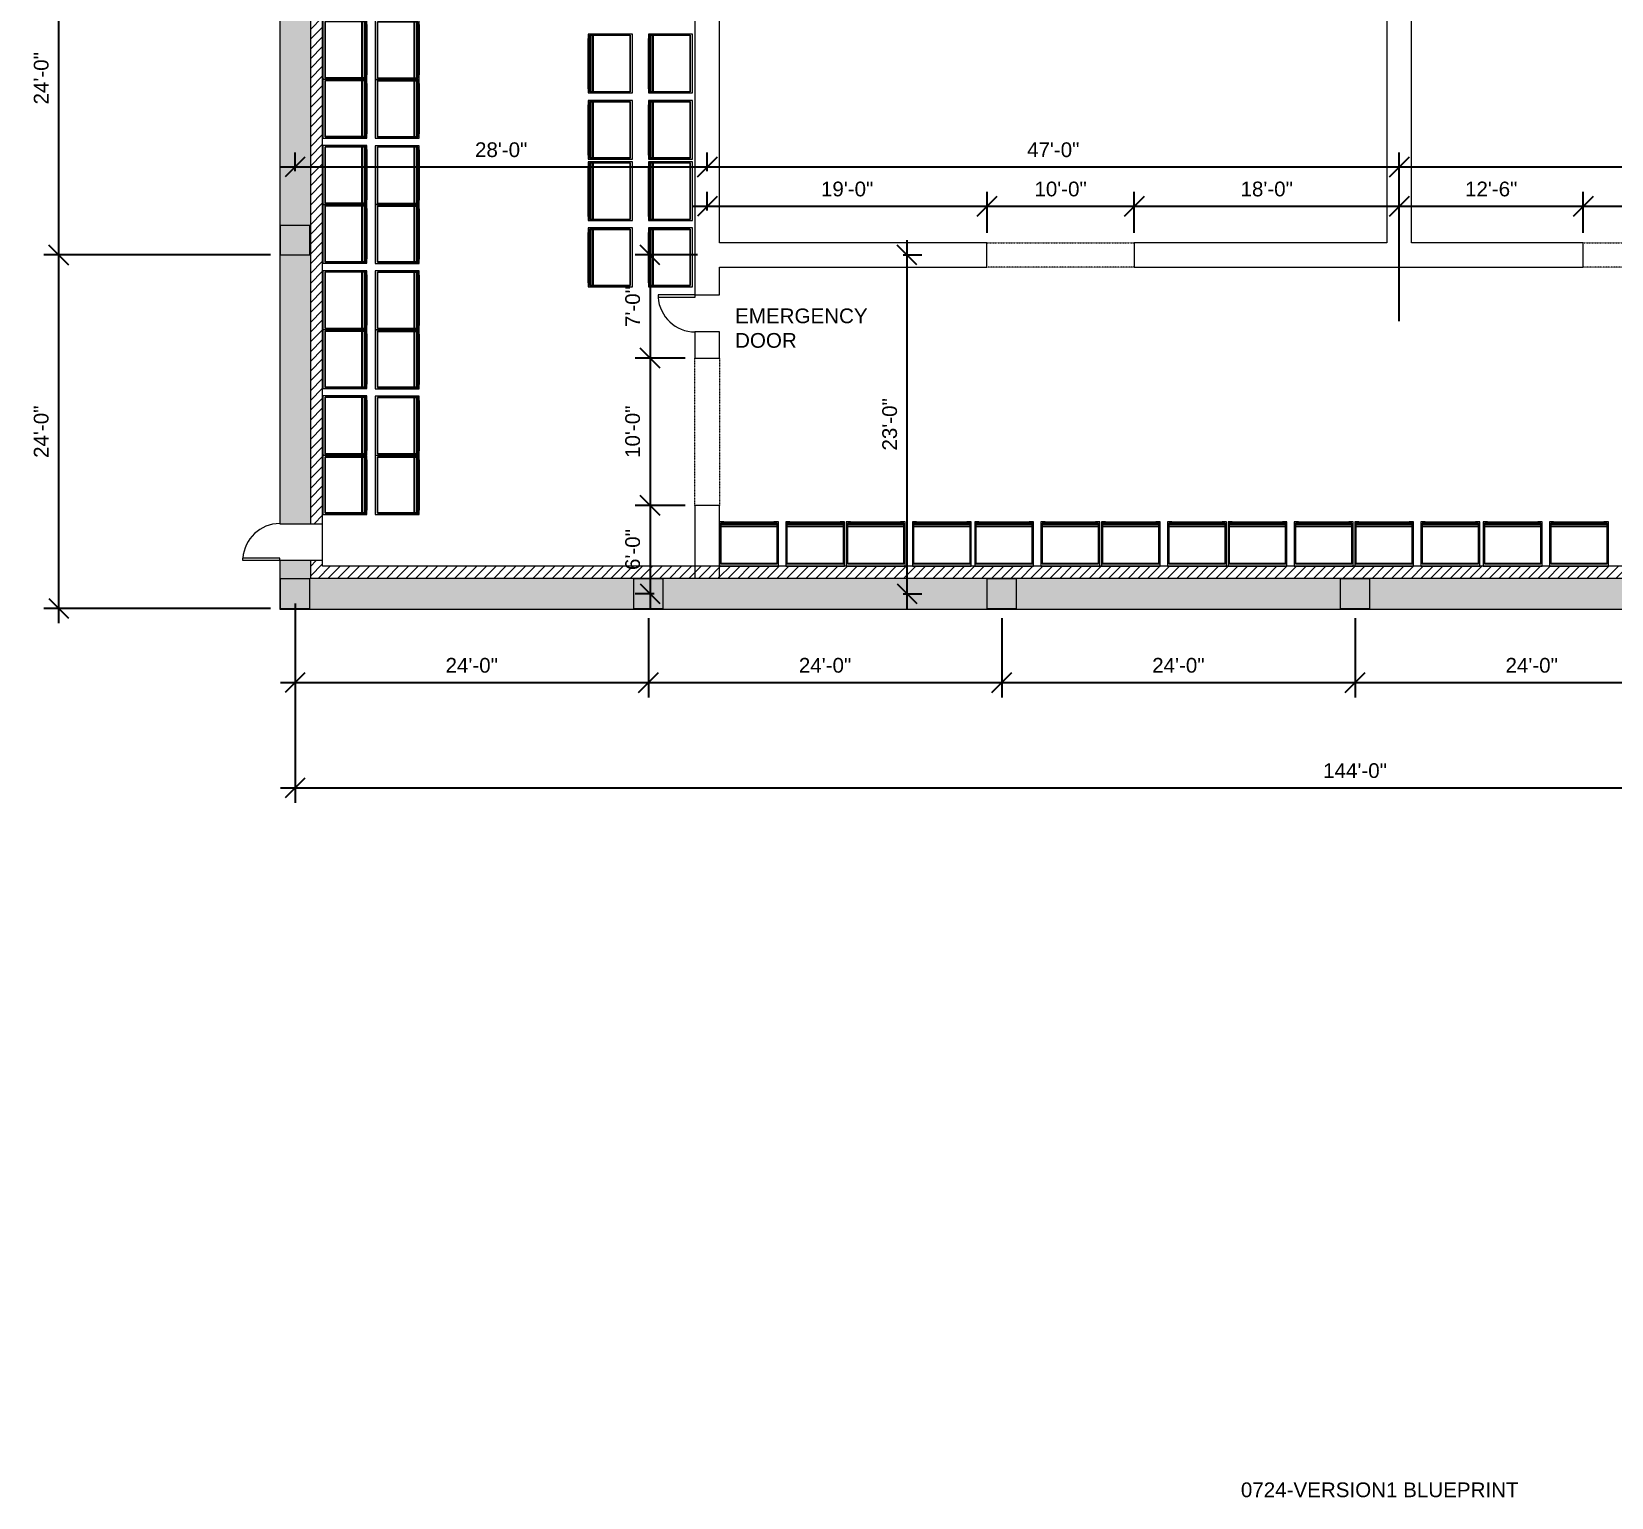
# Model space of a CAD drawing. Header units: inches. Extents: x 1913 to 24953, y -2945 to 1064.
# Drawn here: x 17909 to 19197, y -2422 to -1228 of the extents above; entities that cross this region are included whole.
import ezdxf

# ---------------------------------------------------------------- set-up
doc = ezdxf.new("R2010")
doc.units = ezdxf.units.IN
doc.header["$MEASUREMENT"] = 0
doc.linetypes.add('Hidden 1_8_', pattern=[0.1875, 0.125, -0.0625])
for name, color, linetype, lineweight in [('A-ANNO-DIMS', 211, 'Continuous', 9), ('A-COLS', 52, 'Continuous', 9), ('A-DETL-HDLN', 90, 'Hidden 1_8_', 9), ('A-DOOR', 31, 'Continuous', 13), ('A-GENM', 13, 'Continuous', 9), ('A-WALL', 113, 'Continuous', 13), ('A-WALL-PATT', 111, 'Continuous', 50), ('G-ANNO-TEXT', 231, 'Continuous', 9)]:
    doc.layers.add(name, color=color, linetype=linetype, lineweight=lineweight)
doc.styles.add('Arial', font='arial.ttf', dxfattribs={"height": 12})
doc.dimstyles.new('Linear_-_3_32__Arial', dxfattribs={"dimscale": 12, "dimtxt": 12.243113, "dimasz": 1.333333, "dimexe": 1, "dimexo": 0.666667, "dimgap": 0.666667, "dimtad": 1, "dimdec": 5, "dimrnd": 0.03125, "dimzin": 1, "dimdsep": 46, "dimlunit": 4, "dimtxsty": 'Arial', "dimblk1": 'OBLIQUE', "dimblk2": 'OBLIQUE', "dimsah": 1, "dimcen": 0.09, "dimdle": 1, "dimazin": 0, "dimtfac": 1, "dimtdec": 4, "dimtix": 1, "dimtmove": 0, "dimatfit": 3, "dimfxl": 1, "dimtvp": 1, "dimtfill": 1, "dimfrac": 2, "dimtolj": 1, "dimtzin": 0, "dimarcsym": 2})
pattern_1 = [(50, (18984.365, 244.067), (36.72335, -3.213), [3.84, -42.24]), (355, (18984.365, 244.067), (-7.1044, 38.51274), [3.072, -33.792]), (100.451, (18987.425, 243.8), (29.62024, 35.29956), [3.263, -35.898]), (46.184, (18984.365, 254.307), (54.6425, -8.4752), [5.76, -63.36]), (96.636, (18988.92, 253.6), (47.854, 49.8752), [4.895, -53.848]), (351.184, (18984.365, 254.307), (47.8553, 49.8749), [4.608, -50.688]), (21, (18989.485, 251.747), (30.56126, -20.614), [3.84, -42.24]), (326, (18989.485, 251.747), (12.4577, 37.1283), [3.072, -33.792]), (71.451, (18992.03, 250.03), (43.02, 16.5135), [3.263, -35.898]), (37.5, (18984.365, 244.067), (0.6228, 17.04428), [1.69, -31.693, 1.69, -32.614, -33.92]), (37.5, (18984.365, 244.067), (0.6228, 17.04428), [-67.686, 1.69, -32.23]), (7.5, (18984.365, 244.067), (13.4694, 20.19387), [1.69, -17.869, 1.69, -30.925, -12.928]), (7.5, (18984.365, 244.067), (13.4694, 20.19387), [-52.173, 1.69, -11.238]), (327.5, (18972.947, 244.067), (27.33168, -1.15522), [1.69, -11.11, 1.69, -38.246, -52.992]), (327.5, (18972.947, 244.067), (27.33168, -1.15522), [-52.736, 1.69, -51.302]), (317.5, (18967.827, 244.067), (29.85903, 5.12498), [1.69, -14.95, 1.69, -24.832, -37.632]), (317.5, (18967.827, 244.067), (29.85903, 5.12498), [-43.162, 1.69, -35.942])]

# ---------------------------------------------------------------- blocks, each defined once
blk = doc.blocks.new('Food_cooler_17348 - Food_cooler_17348-476797-FloorPlan')
at = {"layer": 'A-GENM', "lineweight": 20}
for p, q in [((-30, 18), (-78, 18)), ((-78, 18), (-78, -18)), ((-77, -17), (-77, 16.1)), ((-77, 16.1), (-31, 16.1)), ((-31, 16.1), (-31, -17)), ((-30, -18), (-30, 18)), ((24, 18), (-24, 18)), ((-24, 18), (-24, -18)), ((23, 16.1), (-23, 16.1)), ((-23, 16.1), (-23, -17)), ((-23, -17), (-23, 16.1)), ((-23, 16.1), (23, 16.1)), ((-22.7, -17), (-22.7, 15.8)), ((-22.7, 15.8), (22.8, 15.8)), ((22.8, 15.8), (22.8, -17)), ((23, -17), (23, 16.1)), ((23, 16.1), (23, -17)), ((24, -18), (24, 18)), ((-78, -18), (-74.4, -18)), ((-74.4, -17), (-77, -17)), ((-74.4, -18), (-74.4, -17)), ((-31, -17), (-33.4, -17)), ((-33.4, -17), (-33.4, -18)), ((-33.4, -18), (-30, -18)), ((-24, -18), (-20.4, -18)), ((-23, -17), (-22.7, -17)), ((-20.4, -17), (-23, -17)), ((-20.4, -18), (-20.4, -17)), ((23, -17), (20.6, -17)), ((20.6, -17), (20.6, -18)), ((20.6, -18), (24, -18)), ((22.8, -17), (23, -17))]:
    blk.add_line(p, q, dxfattribs=at)
at = {"layer": 'A-GENM'}
for p, q in [((-78, 18), (-78, 18)), ((-30, 18), (-78, 18)), ((-78, 18), (-78, -16)), ((-78, 18), (-78, 18)), ((-77, -17), (-77, 16.1)), ((-77, 16.1), (-77, 16.1)), ((-77, 16.1), (-31, 16.1)), ((-31, 16.1), (-77, 16.1)), ((-77, 16.1), (-77, -17)), ((-77, 16.1), (-77, 16.1)), ((-77, -14), (-77, 15.8)), ((-77, 15.8), (-77, 15.8)), ((-77, 15.8), (-31, 15.8)), ((-31, 16.1), (-31, 16.1)), ((-31, 16.1), (-31, -17)), ((-31, -17), (-31, 16.1)), ((-31, 16.1), (-31, 16.1)), ((-31, 15.8), (-31, 15.8)), ((-31, 15.8), (-31, -14)), ((-30, 18), (-30, 18)), ((-30, -16), (-30, 18)), ((-30, 18), (-30, 18)), ((-24, 18), (-24, 18)), ((24, 18), (-24, 18)), ((-24, 18), (-24, -16)), ((-24, 18), (-24, 18)), ((-23, 16.1), (-23, 16.1)), ((-23, -17), (-23, 16.1)), ((-23, 16.1), (-23, 16.1)), ((-23, 16.1), (23, 16.1)), ((23, 16.1), (-23, 16.1)), ((-23, 16.1), (-23, -17)), ((-23, 16.1), (-23, 16.1)), ((-23, -14), (-23, 15.8)), ((-23, 15.8), (-23, 15.8)), ((-23, 15.8), (23, 15.8)), ((-22.7, 15.8), (-22.7, 15.8)), ((22.8, 15.8), (22.8, 15.8)), ((23, 16.1), (23, 16.1)), ((23, 16.1), (23, 16.1)), ((23, 16.1), (23, -17)), ((23, -17), (23, 16.1)), ((23, 16.1), (23, 16.1)), ((23, 15.8), (23, 15.8)), ((23, 15.8), (23, -14)), ((24, 18), (24, 18)), ((24, -16), (24, 18)), ((24, 18), (24, 18)), ((-78, -16), (-30, -16)), ((-78, -16), (-78, -16)), ((-78, -18), (-78, -18)), ((-77, -14.5), (-77, -14)), ((-77, -14), (-77, -14)), ((-77, -14), (-31, -14)), ((-77, -14), (-31, -14)), ((-77, -14.5), (-77, -14.5)), ((-77, -14.5), (-77, -14.5)), ((-77, -14.5), (-31, -14.5)), ((-77, -14.5), (-31, -14.5)), ((-77, -17), (-77, -17)), ((-31, -17), (-77, -17)), ((-77, -17), (-31, -17)), ((-77, -17), (-77, -17)), ((-74.4, -17), (-74.4, -18)), ((-74.4, -17), (-74.4, -17)), ((-74.4, -17), (-33.4, -17)), ((-33.4, -18), (-74.4, -18)), ((-74.4, -18), (-74.4, -18)), ((-33.4, -18), (-33.4, -17)), ((-33.4, -17), (-33.4, -17)), ((-33.4, -18), (-33.4, -18)), ((-31, -14), (-31, -14)), ((-31, -14), (-31, -14.5)), ((-31, -14.5), (-31, -14.5)), ((-31, -14.5), (-31, -14.5)), ((-31, -17), (-31, -17)), ((-31, -17), (-31, -17)), ((-30, -16), (-30, -16)), ((-30, -18), (-30, -18)), ((-24, -16), (24, -16)), ((-24, -16), (-24, -16)), ((-24, -18), (-24, -18)), ((-23, -14.5), (-23, -14)), ((-23, -14), (-23, -14)), ((-23, -14), (23, -14)), ((-23, -14), (23, -14)), ((-23, -14.5), (-23, -14.5)), ((-23, -14.5), (-23, -14.5)), ((-23, -14.5), (23, -14.5)), ((-23, -14.5), (23, -14.5)), ((-23, -17), (-23, -17)), ((-23, -17), (-23, -17)), ((23, -17), (-23, -17)), ((-23, -17), (23, -17)), ((-23, -17), (-23, -17)), ((-22.7, -17), (-22.7, -17)), ((-20.4, -17), (-20.4, -18)), ((-20.4, -17), (-20.4, -17)), ((-20.4, -17), (20.6, -17)), ((20.6, -18), (-20.4, -18)), ((-20.4, -18), (-20.4, -18)), ((20.6, -18), (20.6, -17)), ((20.6, -17), (20.6, -17)), ((20.6, -18), (20.6, -18)), ((22.8, -17), (22.8, -17)), ((23, -14), (23, -14)), ((23, -14), (23, -14.5)), ((23, -14.5), (23, -14.5)), ((23, -14.5), (23, -14.5)), ((23, -17), (23, -17)), ((23, -17), (23, -17)), ((23, -17), (23, -17)), ((24, -16), (24, -16)), ((24, -18), (24, -18))]:
    blk.add_line(p, q, dxfattribs=at)
blk = doc.blocks.new('Single-Flush - 30_ x 80_-478128-FloorPlan')
at = {"layer": 'A-DOOR', "lineweight": 20}
for p, q in [((13, 10), (13, 40)), ((15, 40), (13, 40)), ((15, 10), (15, 40)), ((15, 10), (13, 10))]:
    blk.add_line(p, q, dxfattribs=at)
at = {"layer": 'A-DOOR', "lineweight": 9}
blk.add_arc((15, 10), 30.1, 93.8141, 180, dxfattribs=at)
blk = doc.blocks.new('Single-Flush - 30_ x 80_-478158-FloorPlan')
at = {"layer": 'A-DOOR', "lineweight": 20}
for p, q in [((13, -12.5), (13, -42.5)), ((15, -12.5), (13, -12.5)), ((15, -12.5), (15, -42.5)), ((15, -42.5), (13, -42.5))]:
    blk.add_line(p, q, dxfattribs=at)
at = {"layer": 'A-DOOR', "lineweight": 9}
blk.add_arc((15, -12.5), 30.1, 180, 266.1859, dxfattribs=at)
blk = doc.blocks.new('Food_cooler_17348_0001 - Food_cooler_17348_0001-489445-FloorPlan')
at = {"layer": 'A-GENM', "lineweight": 20}
for p, q in [((24, 18), (-24, 18)), ((-24, 18), (-24, -18)), ((23, 16.1), (-23, 16.1)), ((-23, 16.1), (-23, -17)), ((-23, -17), (-23, 16.1)), ((-23, 16.1), (23, 16.1)), ((-22.7, -17), (-22.7, 15.8)), ((-22.7, 15.8), (22.8, 15.8)), ((22.8, 15.8), (22.8, -17)), ((23, -17), (23, 16.1)), ((23, 16.1), (23, -17)), ((24, -18), (24, 18)), ((-24, -18), (-20.4, -18)), ((-23, -17), (-22.7, -17)), ((-20.4, -17), (-23, -17)), ((-20.4, -18), (-20.4, -17)), ((23, -17), (20.6, -17)), ((20.6, -17), (20.6, -18)), ((20.6, -18), (24, -18)), ((22.8, -17), (23, -17))]:
    blk.add_line(p, q, dxfattribs=at)
at = {"layer": 'A-GENM'}
for p, q in [((-24, 18), (-24, 18)), ((24, 18), (-24, 18)), ((-24, 18), (-24, -16)), ((-24, 18), (-24, 18)), ((-23, 16.1), (-23, 16.1)), ((-23, -17), (-23, 16.1)), ((-23, 16.1), (-23, 16.1)), ((-23, 16.1), (23, 16.1)), ((23, 16.1), (-23, 16.1)), ((-23, 16.1), (-23, -17)), ((-23, 16.1), (-23, 16.1)), ((-23, -14), (-23, 15.8)), ((-23, 15.8), (-23, 15.8)), ((-23, 15.8), (23, 15.8)), ((-22.7, 15.8), (-22.7, 15.8)), ((22.8, 15.8), (22.8, 15.8)), ((23, 16.1), (23, 16.1)), ((23, 16.1), (23, 16.1)), ((23, 16.1), (23, -17)), ((23, -17), (23, 16.1)), ((23, 16.1), (23, 16.1)), ((23, 15.8), (23, 15.8)), ((23, 15.8), (23, -14)), ((24, 18), (24, 18)), ((24, -16), (24, 18)), ((24, 18), (24, 18)), ((-24, -16), (24, -16)), ((-24, -16), (-24, -16)), ((-24, -18), (-24, -18)), ((-23, -14.5), (-23, -14)), ((-23, -14), (-23, -14)), ((-23, -14), (23, -14)), ((-23, -14), (23, -14)), ((-23, -14.5), (-23, -14.5)), ((-23, -14.5), (-23, -14.5)), ((-23, -14.5), (23, -14.5)), ((-23, -14.5), (23, -14.5)), ((-23, -17), (-23, -17)), ((-23, -17), (-23, -17)), ((23, -17), (-23, -17)), ((-23, -17), (23, -17)), ((-23, -17), (-23, -17)), ((-22.7, -17), (-22.7, -17)), ((-20.4, -17), (-20.4, -18)), ((-20.4, -17), (-20.4, -17)), ((-20.4, -17), (20.6, -17)), ((20.6, -18), (-20.4, -18)), ((-20.4, -18), (-20.4, -18)), ((20.6, -18), (20.6, -17)), ((20.6, -17), (20.6, -17)), ((20.6, -18), (20.6, -18)), ((22.8, -17), (22.8, -17)), ((23, -14), (23, -14)), ((23, -14), (23, -14.5)), ((23, -14.5), (23, -14.5)), ((23, -14.5), (23, -14.5)), ((23, -17), (23, -17)), ((23, -17), (23, -17)), ((23, -17), (23, -17)), ((24, -16), (24, -16)), ((24, -18), (24, -18))]:
    blk.add_line(p, q, dxfattribs=at)
blk = doc.blocks.new('_Oblique')
at = {"color": 0, "linetype": 'ByBlock', "lineweight": -2}
blk.add_line((-0.5, -0.5), (0.5, 0.5), dxfattribs=at)
blk = doc.blocks.new('*D434')
at = {"layer": 'A-ANNO-DIMS', "color": 0, "lineweight": -2, "transparency": 16777216}
for p, q in [((19444, -1290.5), (19444, -1350)), ((19024, -1463.5), (19024, -1326)), ((19456, -1338), (19012, -1338))]:
    blk.add_line(p, q, dxfattribs=at)
at = {"layer": 'Defpoints', "color": 0, "lineweight": 0, "transparency": 16777216}
for p in [(19444, -1282.5), (19024, -1338), (19024, -1471.5)]:
    blk.add_point(p, dxfattribs=at)
at = {"layer": 'A-ANNO-DIMS', "color": 0, "lineweight": -2, "transparency": 16777216, "xscale": 16, "yscale": 16, "zscale": 16, "rotation": 180}
blk.add_blockref('_Oblique', (19024, -1338), dxfattribs=at)
at = {"layer": 'A-ANNO-DIMS', "color": 0, "lineweight": -2, "transparency": 16777216, "xscale": 16, "yscale": 16, "zscale": 16}
blk.add_blockref('_Oblique', (19444, -1338), dxfattribs=at)
at = {"layer": 'A-ANNO-DIMS', "color": 0, "lineweight": 0, "transparency": 16777216, "insert": (19234, -1323.9), "char_height": 12, "width": 62.383, "attachment_point": 5, "style": 'Arial'}
blk.add_mtext('\\A1;35\'-0"', dxfattribs=at)
blk = doc.blocks.new('*D435')
at = {"layer": 'A-ANNO-DIMS', "color": 0, "lineweight": -2, "transparency": 16777216}
for p, q in [((18460, -1341.3), (18460, -1326)), ((19024, -1463.5), (19024, -1326)), ((19036, -1338), (18448, -1338))]:
    blk.add_line(p, q, dxfattribs=at)
at = {"layer": 'Defpoints', "color": 0, "lineweight": 0, "transparency": 16777216}
for p in [(18460, -1338), (18460, -1349.3), (19024, -1471.5)]:
    blk.add_point(p, dxfattribs=at)
at = {"layer": 'A-ANNO-DIMS', "color": 0, "lineweight": -2, "transparency": 16777216, "xscale": 16, "yscale": 16, "zscale": 16, "rotation": 180}
blk.add_blockref('_Oblique', (18460, -1338), dxfattribs=at)
at = {"layer": 'A-ANNO-DIMS', "color": 0, "lineweight": -2, "transparency": 16777216, "xscale": 16, "yscale": 16, "zscale": 16}
blk.add_blockref('_Oblique', (19024, -1338), dxfattribs=at)
at = {"layer": 'A-ANNO-DIMS', "color": 0, "lineweight": 0, "transparency": 16777216, "insert": (18742, -1323.9), "char_height": 12, "width": 62.383, "attachment_point": 5, "style": 'Arial'}
blk.add_mtext('\\A1;47\'-0"', dxfattribs=at)
blk = doc.blocks.new('*D436')
at = {"layer": 'A-ANNO-DIMS', "color": 0, "lineweight": -2, "transparency": 16777216}
for p, q in [((18124, -1341.3), (18124, -1326)), ((18460, -1341.3), (18460, -1326)), ((18472, -1338), (18112, -1338))]:
    blk.add_line(p, q, dxfattribs=at)
at = {"layer": 'Defpoints', "color": 0, "lineweight": 0, "transparency": 16777216}
for p in [(18124, -1338), (18124, -1349.3), (18460, -1349.3)]:
    blk.add_point(p, dxfattribs=at)
at = {"layer": 'A-ANNO-DIMS', "color": 0, "lineweight": -2, "transparency": 16777216, "xscale": 16, "yscale": 16, "zscale": 16, "rotation": 180}
blk.add_blockref('_Oblique', (18124, -1338), dxfattribs=at)
at = {"layer": 'A-ANNO-DIMS', "color": 0, "lineweight": -2, "transparency": 16777216, "xscale": 16, "yscale": 16, "zscale": 16}
blk.add_blockref('_Oblique', (18460, -1338), dxfattribs=at)
at = {"layer": 'A-ANNO-DIMS', "color": 0, "lineweight": 0, "transparency": 16777216, "insert": (18292, -1323.9), "char_height": 12, "width": 62.383, "attachment_point": 5, "style": 'Arial'}
blk.add_mtext('\\A1;28\'-0"', dxfattribs=at)
blk = doc.blocks.new('*D437')
at = {"layer": 'A-ANNO-DIMS', "color": 0, "lineweight": -2, "transparency": 16777216}
for p, q in [((19852, -1651), (19852, -1856)), ((18124, -1693.6), (18124, -1856)), ((19864, -1844), (18112, -1844))]:
    blk.add_line(p, q, dxfattribs=at)
at = {"layer": 'Defpoints', "color": 0, "lineweight": 0, "transparency": 16777216}
for p in [(19852, -1643), (18124, -1685.6), (18124, -1844)]:
    blk.add_point(p, dxfattribs=at)
at = {"layer": 'A-ANNO-DIMS', "color": 0, "lineweight": -2, "transparency": 16777216, "xscale": 16, "yscale": 16, "zscale": 16, "rotation": 180}
blk.add_blockref('_Oblique', (18124, -1844), dxfattribs=at)
at = {"layer": 'A-ANNO-DIMS', "color": 0, "lineweight": -2, "transparency": 16777216, "xscale": 16, "yscale": 16, "zscale": 16}
blk.add_blockref('_Oblique', (19852, -1844), dxfattribs=at)
at = {"layer": 'A-ANNO-DIMS', "color": 0, "lineweight": 0, "transparency": 16777216, "insert": (18988, -1829.8), "char_height": 12, "width": 73.459, "attachment_point": 5, "style": 'Arial'}
blk.add_mtext('\\A1;144\'-0"', dxfattribs=at)
blk = doc.blocks.new('*D452')
at = {"layer": 'A-ANNO-DIMS', "color": 0, "lineweight": -2, "transparency": 16777216}
for p, q in [((19174, -1391.6), (19174, -1358)), ((19294, -1391.6), (19294, -1358)), ((19306, -1370), (19162, -1370))]:
    blk.add_line(p, q, dxfattribs=at)
at = {"layer": 'Defpoints', "color": 0, "lineweight": 0, "transparency": 16777216}
for p in [(19174, -1370), (19174, -1399.6), (19294, -1399.6)]:
    blk.add_point(p, dxfattribs=at)
at = {"layer": 'A-ANNO-DIMS', "color": 0, "lineweight": -2, "transparency": 16777216, "xscale": 16, "yscale": 16, "zscale": 16, "rotation": 180}
blk.add_blockref('_Oblique', (19174, -1370), dxfattribs=at)
at = {"layer": 'A-ANNO-DIMS', "color": 0, "lineweight": -2, "transparency": 16777216, "xscale": 16, "yscale": 16, "zscale": 16}
blk.add_blockref('_Oblique', (19294, -1370), dxfattribs=at)
at = {"layer": 'A-ANNO-DIMS', "color": 0, "lineweight": 0, "transparency": 16777216, "insert": (19234, -1355.9), "char_height": 12, "width": 62.383, "attachment_point": 5, "style": 'Arial'}
blk.add_mtext('\\A1;10\'-0"', dxfattribs=at)
blk = doc.blocks.new('*D453')
at = {"layer": 'A-ANNO-DIMS', "color": 0, "lineweight": -2, "transparency": 16777216}
for p, q in [((19024, -1373.3), (19024, -1358)), ((19174, -1391.6), (19174, -1358)), ((19186, -1370), (19012, -1370))]:
    blk.add_line(p, q, dxfattribs=at)
at = {"layer": 'Defpoints', "color": 0, "lineweight": 0, "transparency": 16777216}
for p in [(19024, -1370), (19024, -1381.3), (19174, -1399.6)]:
    blk.add_point(p, dxfattribs=at)
at = {"layer": 'A-ANNO-DIMS', "color": 0, "lineweight": -2, "transparency": 16777216, "xscale": 16, "yscale": 16, "zscale": 16, "rotation": 180}
blk.add_blockref('_Oblique', (19024, -1370), dxfattribs=at)
at = {"layer": 'A-ANNO-DIMS', "color": 0, "lineweight": -2, "transparency": 16777216, "xscale": 16, "yscale": 16, "zscale": 16}
blk.add_blockref('_Oblique', (19174, -1370), dxfattribs=at)
at = {"layer": 'A-ANNO-DIMS', "color": 0, "lineweight": 0, "transparency": 16777216, "insert": (19099, -1355.9), "char_height": 12, "width": 62.383, "attachment_point": 5, "style": 'Arial'}
blk.add_mtext('\\A1;12\'-6"', dxfattribs=at)
blk = doc.blocks.new('*D454')
at = {"layer": 'A-ANNO-DIMS', "color": 0, "lineweight": -2, "transparency": 16777216}
for p, q in [((18808, -1391.6), (18808, -1358)), ((19024, -1373.3), (19024, -1358)), ((19036, -1370), (18796, -1370))]:
    blk.add_line(p, q, dxfattribs=at)
at = {"layer": 'Defpoints', "color": 0, "lineweight": 0, "transparency": 16777216}
for p in [(18808, -1370), (19024, -1381.3), (18808, -1399.6)]:
    blk.add_point(p, dxfattribs=at)
at = {"layer": 'A-ANNO-DIMS', "color": 0, "lineweight": -2, "transparency": 16777216, "xscale": 16, "yscale": 16, "zscale": 16, "rotation": 180}
blk.add_blockref('_Oblique', (18808, -1370), dxfattribs=at)
at = {"layer": 'A-ANNO-DIMS', "color": 0, "lineweight": -2, "transparency": 16777216, "xscale": 16, "yscale": 16, "zscale": 16}
blk.add_blockref('_Oblique', (19024, -1370), dxfattribs=at)
at = {"layer": 'A-ANNO-DIMS', "color": 0, "lineweight": 0, "transparency": 16777216, "insert": (18916, -1355.9), "char_height": 12, "width": 62.383, "attachment_point": 5, "style": 'Arial'}
blk.add_mtext('\\A1;18\'-0"', dxfattribs=at)
blk = doc.blocks.new('*D455')
at = {"layer": 'A-ANNO-DIMS', "color": 0, "lineweight": -2, "transparency": 16777216}
for p, q in [((18688, -1391.6), (18688, -1358)), ((18808, -1391.6), (18808, -1358)), ((18820, -1370), (18676, -1370))]:
    blk.add_line(p, q, dxfattribs=at)
at = {"layer": 'Defpoints', "color": 0, "lineweight": 0, "transparency": 16777216}
for p in [(18688, -1370), (18688, -1399.6), (18808, -1399.6)]:
    blk.add_point(p, dxfattribs=at)
at = {"layer": 'A-ANNO-DIMS', "color": 0, "lineweight": -2, "transparency": 16777216, "xscale": 16, "yscale": 16, "zscale": 16, "rotation": 180}
blk.add_blockref('_Oblique', (18688, -1370), dxfattribs=at)
at = {"layer": 'A-ANNO-DIMS', "color": 0, "lineweight": -2, "transparency": 16777216, "xscale": 16, "yscale": 16, "zscale": 16}
blk.add_blockref('_Oblique', (18808, -1370), dxfattribs=at)
at = {"layer": 'A-ANNO-DIMS', "color": 0, "lineweight": 0, "transparency": 16777216, "insert": (18748, -1355.9), "char_height": 12, "width": 62.383, "attachment_point": 5, "style": 'Arial'}
blk.add_mtext('\\A1;10\'-0"', dxfattribs=at)
blk = doc.blocks.new('*D456')
at = {"layer": 'A-ANNO-DIMS', "color": 0, "lineweight": -2, "transparency": 16777216}
for p, q in [((18460, -1373.3), (18460, -1358)), ((18688, -1391.6), (18688, -1358)), ((18700, -1370), (18448, -1370))]:
    blk.add_line(p, q, dxfattribs=at)
at = {"layer": 'Defpoints', "color": 0, "lineweight": 0, "transparency": 16777216}
for p in [(18460, -1370), (18460, -1381.3), (18688, -1399.6)]:
    blk.add_point(p, dxfattribs=at)
at = {"layer": 'A-ANNO-DIMS', "color": 0, "lineweight": -2, "transparency": 16777216, "xscale": 16, "yscale": 16, "zscale": 16, "rotation": 180}
blk.add_blockref('_Oblique', (18460, -1370), dxfattribs=at)
at = {"layer": 'A-ANNO-DIMS', "color": 0, "lineweight": -2, "transparency": 16777216, "xscale": 16, "yscale": 16, "zscale": 16}
blk.add_blockref('_Oblique', (18688, -1370), dxfattribs=at)
at = {"layer": 'A-ANNO-DIMS', "color": 0, "lineweight": 0, "transparency": 16777216, "insert": (18574, -1355.9), "char_height": 12, "width": 62.383, "attachment_point": 5, "style": 'Arial'}
blk.add_mtext('\\A1;19\'-0"', dxfattribs=at)
blk = doc.blocks.new('*D463')
at = {"layer": 'A-ANNO-DIMS', "color": 0, "lineweight": -2, "transparency": 16777216}
for p, q in [((18988, -1705.6), (18988, -1770.1)), ((19276, -1705.6), (19276, -1770.1)), ((19288, -1758.1), (18976, -1758.1))]:
    blk.add_line(p, q, dxfattribs=at)
at = {"layer": 'Defpoints', "color": 0, "lineweight": 0, "transparency": 16777216}
for p in [(18988, -1697.6), (19276, -1697.6), (18988, -1758.1)]:
    blk.add_point(p, dxfattribs=at)
at = {"layer": 'A-ANNO-DIMS', "color": 0, "lineweight": -2, "transparency": 16777216, "xscale": 16, "yscale": 16, "zscale": 16, "rotation": 180}
blk.add_blockref('_Oblique', (18988, -1758.1), dxfattribs=at)
at = {"layer": 'A-ANNO-DIMS', "color": 0, "lineweight": -2, "transparency": 16777216, "xscale": 16, "yscale": 16, "zscale": 16}
blk.add_blockref('_Oblique', (19276, -1758.1), dxfattribs=at)
at = {"layer": 'A-ANNO-DIMS', "color": 0, "lineweight": 0, "transparency": 16777216, "insert": (19132, -1744), "char_height": 12, "width": 62.383, "attachment_point": 5, "style": 'Arial'}
blk.add_mtext('\\A1;24\'-0"', dxfattribs=at)
blk = doc.blocks.new('*D464')
at = {"layer": 'A-ANNO-DIMS', "color": 0, "lineweight": -2, "transparency": 16777216}
for p, q in [((18700, -1705.6), (18700, -1770.1)), ((18988, -1705.6), (18988, -1770.1)), ((19000, -1758.1), (18688, -1758.1))]:
    blk.add_line(p, q, dxfattribs=at)
at = {"layer": 'Defpoints', "color": 0, "lineweight": 0, "transparency": 16777216}
for p in [(18700, -1697.6), (18988, -1697.6), (18700, -1758.1)]:
    blk.add_point(p, dxfattribs=at)
at = {"layer": 'A-ANNO-DIMS', "color": 0, "lineweight": -2, "transparency": 16777216, "xscale": 16, "yscale": 16, "zscale": 16, "rotation": 180}
blk.add_blockref('_Oblique', (18700, -1758.1), dxfattribs=at)
at = {"layer": 'A-ANNO-DIMS', "color": 0, "lineweight": -2, "transparency": 16777216, "xscale": 16, "yscale": 16, "zscale": 16}
blk.add_blockref('_Oblique', (18988, -1758.1), dxfattribs=at)
at = {"layer": 'A-ANNO-DIMS', "color": 0, "lineweight": 0, "transparency": 16777216, "insert": (18844, -1744), "char_height": 12, "width": 62.383, "attachment_point": 5, "style": 'Arial'}
blk.add_mtext('\\A1;24\'-0"', dxfattribs=at)
blk = doc.blocks.new('*D465')
at = {"layer": 'A-ANNO-DIMS', "color": 0, "lineweight": -2, "transparency": 16777216}
for p, q in [((18412, -1705.6), (18412, -1770.1)), ((18700, -1705.6), (18700, -1770.1)), ((18712, -1758.1), (18400, -1758.1))]:
    blk.add_line(p, q, dxfattribs=at)
at = {"layer": 'Defpoints', "color": 0, "lineweight": 0, "transparency": 16777216}
for p in [(18412, -1697.6), (18700, -1697.6), (18412, -1758.1)]:
    blk.add_point(p, dxfattribs=at)
at = {"layer": 'A-ANNO-DIMS', "color": 0, "lineweight": -2, "transparency": 16777216, "xscale": 16, "yscale": 16, "zscale": 16, "rotation": 180}
blk.add_blockref('_Oblique', (18412, -1758.1), dxfattribs=at)
at = {"layer": 'A-ANNO-DIMS', "color": 0, "lineweight": -2, "transparency": 16777216, "xscale": 16, "yscale": 16, "zscale": 16}
blk.add_blockref('_Oblique', (18700, -1758.1), dxfattribs=at)
at = {"layer": 'A-ANNO-DIMS', "color": 0, "lineweight": 0, "transparency": 16777216, "insert": (18556, -1744), "char_height": 12, "width": 62.383, "attachment_point": 5, "style": 'Arial'}
blk.add_mtext('\\A1;24\'-0"', dxfattribs=at)
blk = doc.blocks.new('*D466')
at = {"layer": 'A-ANNO-DIMS', "color": 0, "lineweight": -2, "transparency": 16777216}
for p, q in [((18124, -1705.6), (18124, -1770.1)), ((18412, -1705.6), (18412, -1770.1)), ((18424, -1758.1), (18112, -1758.1))]:
    blk.add_line(p, q, dxfattribs=at)
at = {"layer": 'Defpoints', "color": 0, "lineweight": 0, "transparency": 16777216}
for p in [(18124, -1697.6), (18412, -1697.6), (18124, -1758.1)]:
    blk.add_point(p, dxfattribs=at)
at = {"layer": 'A-ANNO-DIMS', "color": 0, "lineweight": -2, "transparency": 16777216, "xscale": 16, "yscale": 16, "zscale": 16, "rotation": 180}
blk.add_blockref('_Oblique', (18124, -1758.1), dxfattribs=at)
at = {"layer": 'A-ANNO-DIMS', "color": 0, "lineweight": -2, "transparency": 16777216, "xscale": 16, "yscale": 16, "zscale": 16}
blk.add_blockref('_Oblique', (18412, -1758.1), dxfattribs=at)
at = {"layer": 'A-ANNO-DIMS', "color": 0, "lineweight": 0, "transparency": 16777216, "insert": (18268, -1744), "char_height": 12, "width": 62.383, "attachment_point": 5, "style": 'Arial'}
blk.add_mtext('\\A1;24\'-0"', dxfattribs=at)
blk = doc.blocks.new('*D477')
at = {"layer": 'A-ANNO-DIMS', "color": 0, "lineweight": -2, "transparency": 16777216}
for p, q in [((17931.2, -1109.6), (17931.2, -1421.6)), ((18104, -1121.6), (17919.2, -1121.6)), ((18104, -1409.6), (17919.2, -1409.6))]:
    blk.add_line(p, q, dxfattribs=at)
at = {"layer": 'Defpoints', "color": 0, "lineweight": 0, "transparency": 16777216}
for p in [(18112, -1121.6), (17931.2, -1409.6), (18112, -1409.6)]:
    blk.add_point(p, dxfattribs=at)
at = {"layer": 'A-ANNO-DIMS', "color": 0, "lineweight": -2, "transparency": 16777216, "xscale": 16, "yscale": 16, "zscale": 16}
for p, rotation in [((17931.2, -1121.6), 90), ((17931.2, -1409.6), 270)]:
    blk.add_blockref('_Oblique', p, dxfattribs=dict(at, rotation=rotation))
at = {"layer": 'A-ANNO-DIMS', "color": 0, "lineweight": 0, "transparency": 16777216, "insert": (17917.1, -1265.6), "char_height": 12, "width": 62.383, "attachment_point": 5, "rotation": 90, "style": 'Arial'}
blk.add_mtext('\\A1;24\'-0"', dxfattribs=at)
blk = doc.blocks.new('*D478')
at = {"layer": 'A-ANNO-DIMS', "color": 0, "lineweight": -2, "transparency": 16777216}
for p, q in [((17931.2, -1397.6), (17931.2, -1709.6)), ((18104, -1409.6), (17919.2, -1409.6)), ((18104, -1697.6), (17919.2, -1697.6))]:
    blk.add_line(p, q, dxfattribs=at)
at = {"layer": 'Defpoints', "color": 0, "lineweight": 0, "transparency": 16777216}
for p in [(18112, -1409.6), (17931.2, -1697.6), (18112, -1697.6)]:
    blk.add_point(p, dxfattribs=at)
at = {"layer": 'A-ANNO-DIMS', "color": 0, "lineweight": -2, "transparency": 16777216, "xscale": 16, "yscale": 16, "zscale": 16}
for p, rotation in [((17931.2, -1409.6), 90), ((17931.2, -1697.6), 270)]:
    blk.add_blockref('_Oblique', p, dxfattribs=dict(at, rotation=rotation))
at = {"layer": 'A-ANNO-DIMS', "color": 0, "lineweight": 0, "transparency": 16777216, "insert": (17917.1, -1553.6), "char_height": 12, "width": 62.383, "attachment_point": 5, "rotation": 90, "style": 'Arial'}
blk.add_mtext('\\A1;24\'-0"', dxfattribs=at)
blk = doc.blocks.new('*D479')
at = {"layer": 'A-ANNO-DIMS', "color": 0, "lineweight": -2, "transparency": 16777216}
for p, q in [((18622.9, -1697.6), (18622.9, -1397.6)), ((18619.6, -1409.6), (18634.9, -1409.6)), ((18619.6, -1685.6), (18634.9, -1685.6))]:
    blk.add_line(p, q, dxfattribs=at)
at = {"layer": 'Defpoints', "color": 0, "lineweight": 0, "transparency": 16777216}
for p in [(18611.6, -1409.6), (18622.9, -1409.6), (18611.6, -1685.6)]:
    blk.add_point(p, dxfattribs=at)
at = {"layer": 'A-ANNO-DIMS', "color": 0, "lineweight": -2, "transparency": 16777216, "xscale": 16, "yscale": 16, "zscale": 16}
for p, rotation in [((18622.9, -1409.6), 90), ((18622.9, -1685.6), 270)]:
    blk.add_blockref('_Oblique', p, dxfattribs=dict(at, rotation=rotation))
at = {"layer": 'A-ANNO-DIMS', "color": 0, "lineweight": 0, "transparency": 16777216, "insert": (18608.7, -1547.6), "char_height": 12, "width": 62.383, "attachment_point": 5, "rotation": 90, "style": 'Arial'}
blk.add_mtext('\\A1;23\'-0"', dxfattribs=at)
blk = doc.blocks.new('*D430')
at = {"layer": 'A-ANNO-DIMS', "color": 0, "lineweight": -2, "transparency": 16777216}
for p, q in [((18413.3, -1397.6), (18413.3, -1505.6)), ((18452, -1409.6), (18401.3, -1409.6)), ((18442, -1493.6), (18401.3, -1493.6))]:
    blk.add_line(p, q, dxfattribs=at)
at = {"layer": 'Defpoints', "color": 0, "lineweight": 0, "transparency": 16777216}
for p in [(18460, -1409.6), (18413.3, -1493.6), (18450, -1493.6)]:
    blk.add_point(p, dxfattribs=at)
at = {"layer": 'A-ANNO-DIMS', "color": 0, "lineweight": -2, "transparency": 16777216, "xscale": 16, "yscale": 16, "zscale": 16}
for p, rotation in [((18413.3, -1409.6), 90), ((18413.3, -1493.6), 270)]:
    blk.add_blockref('_Oblique', p, dxfattribs=dict(at, rotation=rotation))
at = {"layer": 'A-ANNO-DIMS', "color": 0, "lineweight": 0, "transparency": 16777216, "insert": (18399.2, -1451.6), "char_height": 12, "width": 51.308, "attachment_point": 5, "rotation": 90, "style": 'Arial'}
blk.add_mtext('\\A1;7\'-0"', dxfattribs=at)
blk = doc.blocks.new('*D431')
at = {"layer": 'A-ANNO-DIMS', "color": 0, "lineweight": -2, "transparency": 16777216}
for p, q in [((18442, -1493.6), (18401.3, -1493.6)), ((18413.3, -1481.6), (18413.3, -1625.6)), ((18442, -1613.6), (18401.3, -1613.6))]:
    blk.add_line(p, q, dxfattribs=at)
at = {"layer": 'Defpoints', "color": 0, "lineweight": 0, "transparency": 16777216}
for p in [(18450, -1493.6), (18413.3, -1613.6), (18450, -1613.6)]:
    blk.add_point(p, dxfattribs=at)
at = {"layer": 'A-ANNO-DIMS', "color": 0, "lineweight": -2, "transparency": 16777216, "xscale": 16, "yscale": 16, "zscale": 16}
for p, rotation in [((18413.3, -1493.6), 90), ((18413.3, -1613.6), 270)]:
    blk.add_blockref('_Oblique', p, dxfattribs=dict(at, rotation=rotation))
at = {"layer": 'A-ANNO-DIMS', "color": 0, "lineweight": 0, "transparency": 16777216, "insert": (18399.2, -1553.6), "char_height": 12, "width": 51.308, "attachment_point": 5, "rotation": 90, "style": 'Arial'}
blk.add_mtext('\\A1;10\'-0"', dxfattribs=at)
blk = doc.blocks.new('*D432')
at = {"layer": 'A-ANNO-DIMS', "color": 0, "lineweight": -2, "transparency": 16777216}
for p, q in [((18413.3, -1601.6), (18413.3, -1697.6)), ((18442, -1613.6), (18401.3, -1613.6)), ((18416.7, -1685.6), (18401.3, -1685.6))]:
    blk.add_line(p, q, dxfattribs=at)
at = {"layer": 'Defpoints', "color": 0, "lineweight": 0, "transparency": 16777216}
for p in [(18450, -1613.6), (18413.3, -1685.6), (18424.7, -1685.6)]:
    blk.add_point(p, dxfattribs=at)
at = {"layer": 'A-ANNO-DIMS', "color": 0, "lineweight": -2, "transparency": 16777216, "xscale": 16, "yscale": 16, "zscale": 16}
for p, rotation in [((18413.3, -1613.6), 90), ((18413.3, -1685.6), 270)]:
    blk.add_blockref('_Oblique', p, dxfattribs=dict(at, rotation=rotation))
at = {"layer": 'A-ANNO-DIMS', "color": 0, "lineweight": 0, "transparency": 16777216, "insert": (18399.2, -1649.6), "char_height": 12, "width": 62.383, "attachment_point": 5, "rotation": 90, "style": 'Arial'}
blk.add_mtext('\\A1;6\'-0"', dxfattribs=at)

msp = doc.modelspace()

# ---------------------------------------------------------------- hatches: boundary and pattern name
at = {"lineweight": 0, "ltscale": 0.5}
h = msp.add_hatch(dxfattribs=at)
h.set_pattern_fill('ANSI31', color=256, scale=45)
h.paths.add_polyline_path([(19014.966293, -146.091582), (19014.966293, 119.418663), (19004.966293, 119.418663), (19004.966293, -141.428506), (18918.136341, -214.287487), (18634.966293, -214.287487), (18634.966293, -119.581337), (18624.966293, -119.581337), (18624.966293, -224.287487), (18921.776043, -224.287487)])
h.paths.add_polyline_path([(18634.966293, 49.418663), (18610.966293, 49.418663), (18610.966293, 39.418663), (18624.966293, 39.418663), (18624.966293, -35.581337), (18634.966293, -35.581337)])
h.paths.add_polyline_path([(18558.966293, 39.418663), (18574.899701, 39.418663), (18574.932997, 49.418663), (18548.966293, 49.418663), (18548.966293, -14.581337), (18558.966293, -14.581337)])
h.paths.add_polyline_path([(18558.966293, -50.581337), (18548.966293, -50.581337), (18548.966293, -83.581337), (18558.966293, -83.581337)])
h.paths.add_polyline_path([(18558.966293, -119.647929), (18548.966293, -119.614633), (18548.966293, -214.581337), (18469.966293, -214.581337), (18469.966293, -224.581337), (18558.966293, -224.581337)])
h.paths.add_polyline_path([(18469.966293, -214.581337), (18449.966293, -214.581337), (18449.966293, -224.581337), (18469.966293, -224.581337)])
h.paths.add_polyline_path([(18449.966293, -1663.081337), (18146.466293, -1663.081337), (18146.466293, -1658.581337), (18136.466293, -1658.581337), (18136.466293, -1673.081337), (18449.966293, -1673.081337)])
h.paths.add_polyline_path([(18469.966293, -1663.081337), (18449.966293, -1663.081337), (18449.966293, -1673.081337), (18469.966293, -1673.081337)])
h.paths.add_polyline_path([(19839.466293, -1419.581337), (19829.466293, -1419.581337), (19829.466293, -1481.581435), (19839.466293, -1481.581435)])
h.paths.add_polyline_path([(19839.466293, -1399.581337), (19829.466293, -1399.581337), (19829.466293, -1419.581337), (19839.466293, -1419.581337)])
h.paths.add_polyline_path([(19839.466293, -1241.581337), (19829.466293, -1241.581337), (19829.466293, -1399.581337), (19839.466293, -1399.581337)])
h.paths.add_polyline_path([(19839.466293, -167.581337), (19829.466293, -167.581337), (19829.466293, -211.581337), (19839.466293, -211.581337)])
h.paths.add_polyline_path([(19839.466293, -211.581337), (19829.466293, -211.581337), (19829.466293, -231.581337), (19839.466293, -231.581337)])
h.paths.add_polyline_path([(19839.466293, -231.581337), (19829.466293, -231.581337), (19829.466293, -312.581337), (19839.466293, -312.581337)])
h.paths.add_polyline_path([(19839.466293, -312.581337), (19829.466293, -312.581337), (19829.466293, -322.581337), (19839.466293, -322.581337)])
h.paths.add_polyline_path([(19839.466293, -322.581337), (19829.466293, -322.581337), (19829.466293, -427.581337), (19839.466293, -427.581337)])
h.paths.add_polyline_path([(19839.466293, -427.581337), (19829.466293, -427.581337), (19829.466293, -447.581337), (19839.466293, -447.581337)])
h.paths.add_polyline_path([(19750.427362, -296.010857), (19836.402805, -296.010857), (19836.402805, -279.525182), (19750.427362, -279.525182)], flags=9)
h = msp.add_hatch(dxfattribs=at)
h.set_pattern_fill('ANSI31', color=256, scale=45)
h.paths.add_polyline_path([(18146.466293, -214.581337), (18136.466293, -214.581337), (18136.466293, -1628.581337), (18146.466293, -1628.581337)])
h.paths.add_polyline_path([(18449.966293, -214.581337), (18146.466293, -214.581337), (18146.466293, -224.581337), (18449.966293, -224.581337)])
h = msp.add_hatch(dxfattribs=at)
h.set_pattern_fill('ANSI31', color=256, scale=45)
h.paths.add_polyline_path([(19829.363279, -1663.081337), (18469.966293, -1663.081337), (18469.966293, -1673.081337), (19829.363279, -1673.081337)])
at = {"layer": 'A-WALL-PATT', "lineweight": 0}
h = msp.add_hatch(dxfattribs=at)
h.set_pattern_fill('FP_1', color=256, style=0, pattern_type=2)
h.set_pattern_definition(pattern_1)
h.paths.add_polyline_path([(18136.466293, -1628.581337), (18111.466293, -1628.581337), (18111.466293, 630.918663), (18136.466293, 630.918663), (18136.466293, 605.918663), (18136.466293, 491.418663), (18136.466293, 481.418663), (18136.466293, 347.418663), (18136.466293, 337.418663), (18136.466293, 59.418663), (18136.466293, 49.418663), (18136.466293, -72.581337), (18136.466293, -82.581337), (18136.466293, -204.581337), (18136.466293, -214.581337)], flags=0)
h.paths.add_polyline_path([(18136.466293, -1673.081337), (18111.466293, -1673.081337), (18111.466293, -1658.581337), (18136.466293, -1658.581337)], flags=0)
h = msp.add_hatch(dxfattribs=at)
h.set_pattern_fill('FP_1', color=256, style=0, pattern_type=2)
h.set_pattern_definition(pattern_1)
h.paths.add_polyline_path([(19864.466293, -1673.081337), (19864.466293, -1698.081337), (18111.466293, -1698.081337), (18111.466293, -1673.081337), (18136.466293, -1673.081337), (18449.966293, -1673.081337), (18469.966293, -1673.081337), (19839.466293, -1673.081337)], flags=0)

# ---------------------------------------------------------------- linework, layer by layer
at = {"layer": 'A-COLS', "lineweight": 0}
for p, q in [((18135.966293, -1385.581337), (18111.966293, -1385.581337)), ((18111.966293, -1385.581337), (18111.966293, -1409.581337)), ((18135.966293, -1409.581337), (18135.966293, -1385.581337)), ((18111.966293, -1409.581337), (18135.966293, -1409.581337)), ((18135.966293, -1673.581337), (18111.966293, -1673.581337)), ((18111.966293, -1673.581337), (18111.966293, -1697.581337)), ((18135.966293, -1697.581337), (18135.966293, -1673.581337)), ((18423.966293, -1673.581337), (18399.966293, -1673.581337)), ((18399.966293, -1673.581337), (18399.966293, -1697.581337)), ((18423.966293, -1697.581337), (18423.966293, -1673.581337)), ((18711.966293, -1673.581337), (18687.966293, -1673.581337)), ((18687.966293, -1673.581337), (18687.966293, -1697.581337)), ((18711.966293, -1697.581337), (18711.966293, -1673.581337)), ((18999.966293, -1673.581337), (18975.966293, -1673.581337)), ((18975.966293, -1673.581337), (18975.966293, -1697.581337)), ((18999.966293, -1697.581337), (18999.966293, -1673.581337)), ((18111.966293, -1697.581337), (18135.966293, -1697.581337)), ((18399.966293, -1697.581337), (18423.966293, -1697.581337)), ((18687.966293, -1697.581337), (18711.966293, -1697.581337)), ((18975.966293, -1697.581337), (18999.966293, -1697.581337))]:
    msp.add_line(p, q, dxfattribs=at)
at = {"layer": 'A-DETL-HDLN', "lineweight": 0}
for p, q in [((18687.966293, -1399.581337), (18807.966293, -1399.581337)), ((18687.966293, -1419.581337), (18687.966293, -1399.581337)), ((18807.966293, -1399.581337), (18807.966293, -1419.581337)), ((19173.966293, -1399.581337), (19293.966293, -1399.581337)), ((19173.966293, -1419.581337), (19173.966293, -1399.581337)), ((18807.966293, -1419.581337), (18687.966293, -1419.581337)), ((19293.966293, -1419.581337), (19173.966293, -1419.581337)), ((18449.966293, -1493.581337), (18469.966293, -1493.581337)), ((18449.966293, -1613.581337), (18449.966293, -1493.581337)), ((18469.966293, -1493.581337), (18469.966293, -1613.581337)), ((18469.966293, -1613.581337), (18449.966293, -1613.581337))]:
    msp.add_line(p, q, dxfattribs=at)
at = {"layer": 'A-WALL', "lineweight": 0}
for p, q in [((18111.466293, 630.918663), (18111.466293, -1628.581337)), ((18136.466293, -214.581337), (18136.466293, -1628.581337)), ((18146.466293, -1663.081337), (18146.466293, -224.581337)), ((18449.966293, -989.128438), (18449.966293, -1442.128438)), ((18469.966293, -1399.581337), (18469.966293, -989.128438)), ((19013.966293, -1013.581337), (19013.966293, -1399.581337)), ((19033.966293, -1399.581337), (19033.966293, -1013.581337)), ((18687.966293, -1399.581337), (18469.966293, -1399.581337)), ((18687.966293, -1419.581337), (18687.966293, -1399.581337)), ((19013.966293, -1399.581337), (18807.966293, -1399.581337)), ((18807.966293, -1399.581337), (18807.966293, -1419.581337)), ((19173.966293, -1399.581337), (19033.966293, -1399.581337)), ((19173.966293, -1419.581337), (19173.966293, -1399.581337)), ((18469.966293, -1419.581337), (18687.966293, -1419.581337)), ((18469.966293, -1442.128438), (18469.966293, -1419.581337)), ((18807.966293, -1419.581337), (19173.966293, -1419.581337)), ((18449.966293, -1442.128438), (18469.966293, -1442.128438)), ((18449.966293, -1472.128438), (18449.966293, -1493.581337)), ((18469.966293, -1472.128438), (18449.966293, -1472.128438)), ((18469.966293, -1493.581337), (18469.966293, -1472.128438)), ((18449.966293, -1493.581337), (18469.966293, -1493.581337)), ((18469.966293, -1613.581337), (18449.966293, -1613.581337)), ((18449.966293, -1613.581337), (18449.966293, -1673.081337)), ((18469.966293, -1673.081337), (18469.966293, -1613.581337)), ((18111.466293, -1628.581337), (18146.466293, -1628.581337)), ((18111.466293, -1658.581337), (18111.466293, -1698.081337)), ((18146.466293, -1658.581337), (18111.466293, -1658.581337)), ((18136.466293, -1658.581337), (18136.466293, -1673.081337)), ((19839.466293, -1673.081337), (18136.466293, -1673.081337)), ((19829.466293, -1663.081337), (18146.466293, -1663.081337)), ((18111.466293, -1698.081337), (20619.966293, -1698.081337))]:
    msp.add_line(p, q, dxfattribs=at)

# ---------------------------------------------------------------- block references
at = {"layer": 'A-DOOR', "lineweight": 0}
for name, p, rotation in [('Single-Flush - 30_ x 80_-478128-FloorPlan', (18459.966293, -1457.128438), 89.99999999999955), ('Single-Flush - 30_ x 80_-478158-FloorPlan', (18123.966293, -1643.581337), 269.9999999999995)]:
    msp.add_blockref(name, p, dxfattribs=dict(at, rotation=rotation))
at = {"layer": 'A-GENM', "lineweight": 0}
for name, p, rotation in [('Food_cooler_17348 - Food_cooler_17348-476797-FloorPlan', (18164.532382, -1188.312899), 90), ('Food_cooler_17348 - Food_cooler_17348-476797-FloorPlan', (18207.189715, -1188.508248), 90), ('Food_cooler_17348 - Food_cooler_17348-476797-FloorPlan', (18380.966293, -1307.581337), 269.9999999999998), ('Food_cooler_17348 - Food_cooler_17348-476797-FloorPlan', (18429.966293, -1307.581337), 269.9999999999998), ('Food_cooler_17348 - Food_cooler_17348-476797-FloorPlan', (18164.532382, -1290.342639), 90), ('Food_cooler_17348 - Food_cooler_17348-476797-FloorPlan', (18207.189715, -1290.537988), 90), ('Food_cooler_17348 - Food_cooler_17348-476797-FloorPlan', (18380.966293, -1411.581337), 269.9999999999998), ('Food_cooler_17348 - Food_cooler_17348-476797-FloorPlan', (18429.966293, -1411.581337), 269.9999999999998), ('Food_cooler_17348 - Food_cooler_17348-476797-FloorPlan', (18164.533098, -1392.381925), 90), ('Food_cooler_17348 - Food_cooler_17348-476797-FloorPlan', (18207.190431, -1392.577275), 90), ('Food_cooler_17348 - Food_cooler_17348-476797-FloorPlan', (18164.533098, -1494.487417), 90), ('Food_cooler_17348 - Food_cooler_17348-476797-FloorPlan', (18207.190431, -1494.682766), 90), ('Food_cooler_17348_0001 - Food_cooler_17348_0001-489445-FloorPlan', (18164.533098, -1597.041147), 90), ('Food_cooler_17348_0001 - Food_cooler_17348_0001-489445-FloorPlan', (18207.193919, -1597.032229), 90), ('Food_cooler_17348 - Food_cooler_17348-476797-FloorPlan', (18493.966293, -1645.081337), 180), ('Food_cooler_17348 - Food_cooler_17348-476797-FloorPlan', (18597.216293, -1645.081337), 180), ('Food_cooler_17348 - Food_cooler_17348-476797-FloorPlan', (18701.966293, -1645.081337), 180), ('Food_cooler_17348 - Food_cooler_17348-476797-FloorPlan', (18805.216293, -1645.081337), 180), ('Food_cooler_17348 - Food_cooler_17348-476797-FloorPlan', (18908.466293, -1645.081337), 180), ('Food_cooler_17348 - Food_cooler_17348-476797-FloorPlan', (19011.716293, -1645.081337), 180), ('Food_cooler_17348 - Food_cooler_17348-476797-FloorPlan', (19116.466293, -1645.081337), 180)]:
    msp.add_blockref(name, p, dxfattribs=dict(at, rotation=rotation))

# ---------------------------------------------------------------- texts
at = {"layer": 'G-ANNO-TEXT', "color": 7, "lineweight": 0, "insert": (18482.64784, -1453.181655), "char_height": 12, "attachment_point": 1, "style": 'Arial'}
msp.add_mtext_dynamic_manual_height_columns('EMERGENCY DOOR', width=60.94600963, gutter_width=1, heights=[0], dxfattribs=at)
at = {"layer": 'G-ANNO-TEXT', "color": 7, "lineweight": 0, "insert": (18894.9375, -2409.75), "char_height": 12, "width": 283.89299881, "attachment_point": 1, "style": 'Arial'}
msp.add_mtext('0724-VERSION1 BLUEPRINT', dxfattribs=at)

# ---------------------------------------------------------------- dimensions: what is measured, and where the dimension line sits
at = {"layer": 'A-ANNO-DIMS', "color": 1, "lineweight": 0}
for base, p1, p2, picture, middle in [((17931.223044, -1409.581337), (18111.966293, -1121.581337), (18111.966293, -1409.581337), '*D477', (17917.096168, -1265.581337)), ((17931.223044, -1697.581337), (18111.966293, -1409.581337), (18111.966293, -1697.581337), '*D478', (17917.096168, -1553.581337)), ((18413.33772, -1493.581337), (18459.966293, -1409.581337), (18449.966293, -1493.581337), '*D430', (18399.210844, -1451.581337)), ((18622.878971, -1409.581337), (18611.565262, -1685.581337), (18611.565262, -1409.581337), '*D479', (18608.748002, -1547.581337)), ((18413.33772, -1613.581337), (18449.966293, -1493.581337), (18449.966293, -1613.581337), '*D431', (18399.210844, -1553.581337)), ((18413.33772, -1685.581337), (18449.966293, -1613.581337), (18424.651429, -1685.581337), '*D432', (18399.210844, -1649.581337))]:
    dim = msp.add_linear_dim(base=base, p1=p1, p2=p2, angle=90, dimstyle='Linear_-_3_32__Arial', override={"dimpost": '<>', "dimfxl": 60, "dimtfill": 0}, dxfattribs=at)
    dim.commit()
    dim.dimension.update_dxf_attribs({"geometry": picture, "text_midpoint": middle})
for base, p1, p2, picture, middle in [((19023.966293, -1337.994902), (19443.966293, -1282.531267), (19023.966293, -1471.473589), '*D434', (19233.966293, -1323.863934)), ((18123.966293, -1337.994902), (18459.966293, -1349.308611), (18123.966293, -1349.308611), '*D436', (18291.966293, -1323.868027)), ((18459.966293, -1337.994902), (19023.966293, -1471.473589), (18459.966293, -1349.308611), '*D435', (18741.966293, -1323.868027)), ((18459.966293, -1369.994902), (18687.966293, -1399.581337), (18459.966293, -1381.308611), '*D456', (18573.966293, -1355.868027)), ((18687.966293, -1369.994902), (18807.966293, -1399.581337), (18687.966293, -1399.581337), '*D455', (18747.966293, -1355.868027)), ((18807.966293, -1369.994902), (19023.966293, -1381.308611), (18807.966293, -1399.581337), '*D454', (18915.966293, -1355.868027)), ((19023.966293, -1369.994902), (19173.966293, -1399.581337), (19023.966293, -1381.308611), '*D453', (19098.966293, -1355.868027)), ((19173.966293, -1369.994902), (19293.966293, -1399.581337), (19173.966293, -1399.581337), '*D452', (19233.966293, -1355.868027)), ((18123.966293, -1843.968749), (19851.966293, -1643.039105), (18123.966293, -1685.581337), '*D437', (18987.966293, -1829.841873)), ((18123.966293, -1758.091671), (18411.966293, -1697.581337), (18123.966293, -1697.581337), '*D466', (18267.966293, -1743.964795)), ((18411.966293, -1758.091671), (18699.966293, -1697.581337), (18411.966293, -1697.581337), '*D465', (18555.966293, -1743.964795)), ((18699.966293, -1758.091671), (18987.966293, -1697.581337), (18699.966293, -1697.581337), '*D464', (18843.966293, -1743.964795)), ((18987.966293, -1758.091671), (19275.966293, -1697.581337), (18987.966293, -1697.581337), '*D463', (19131.966293, -1743.964795))]:
    dim = msp.add_linear_dim(base=base, p1=p1, p2=p2, dimstyle='Linear_-_3_32__Arial', override={"dimpost": '<>', "dimfxl": 60, "dimtfill": 0}, dxfattribs=at)
    dim.commit()
    dim.dimension.update_dxf_attribs({"geometry": picture, "text_midpoint": middle})

doc.saveas('drawing.dxf')
